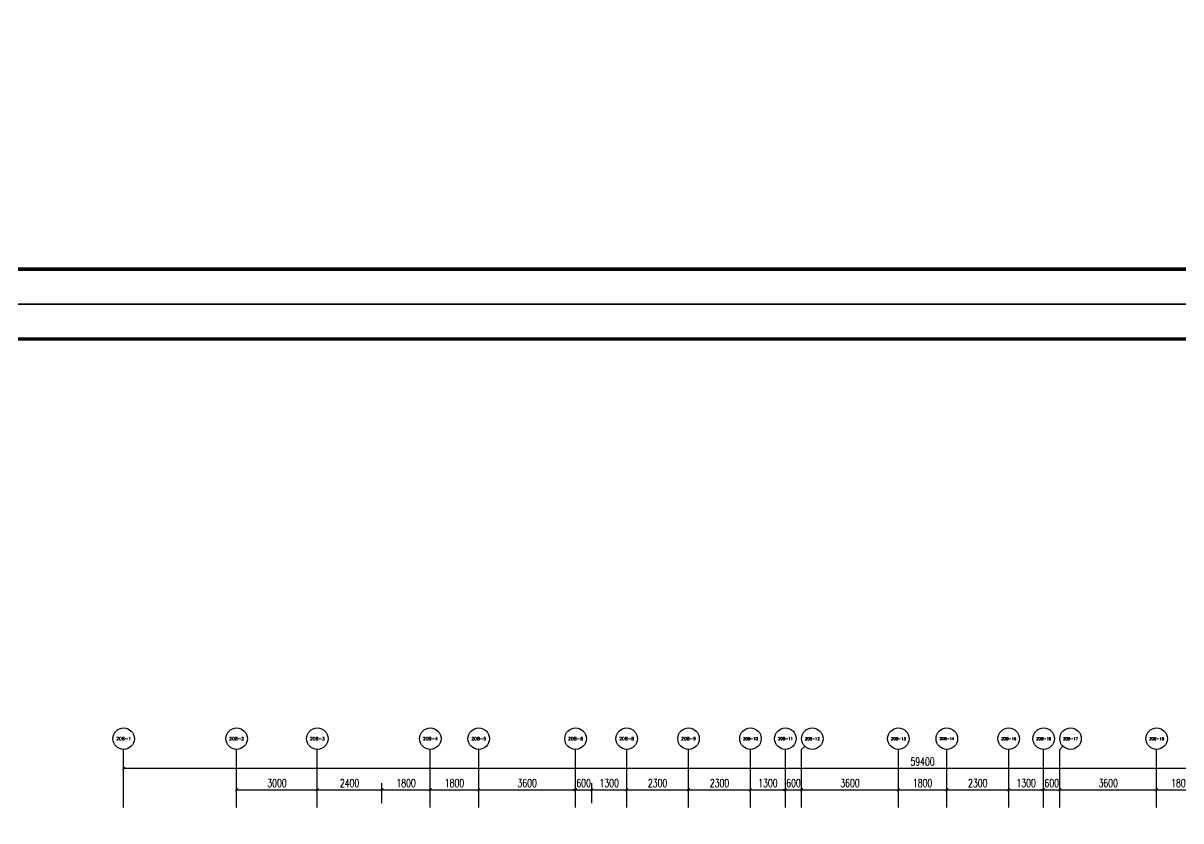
# Model space of a CAD drawing. Extents: x 296441 to 853063, y 459050 to 1117990.
# Drawn here: x 604963 to 647998, y 671498 to 701155 of the extents above; entities that cross this region are included whole.
import ezdxf
from ezdxf.enums import TextEntityAlignment as Align

# ---------------------------------------------------------------- set-up
doc = ezdxf.new("R2010")
doc.units = 0
doc.header["$LTSCALE"] = 1000
for name, color, linetype in [('AXIS', 3, 'Continuous'), ('AXIS_TEXT', 7, 'Continuous'), ('G-GRID-IDEN', 4, 'Continuous'), ('G-GRID-TEXT', 33, 'Continuous'), ('PUB_DIM', 3, 'Continuous'), ('ZT1_通用--图框---PM、LM、DY、JD', 150, 'Continuous')]:
    doc.layers.add(name, color=color, linetype=linetype)
doc.styles.add('_TCH_AXIS', font='COMPLEX', dxfattribs={"bigfont": 'GBCBIG'})
doc.styles.add('_TCH_DIM_T3', font='SIMPLEX', dxfattribs={"width": 0.705882, "bigfont": 'GBCBIG'})
doc.styles.add('GOA_04_COMPLEX_1.00', font='complex.shx')
doc.styles.add('ZT_图框1', font='ROMANS', dxfattribs={"width": 0.8, "bigfont": 'CHINESE'})
doc.dimstyles.new('_TCH_ARCH&&100', dxfattribs={"dimtxt": 297.5, "dimasz": 100, "dimexe": 250, "dimexo": 300, "dimgap": 100, "dimtad": 1, "dimdec": 0, "dimzin": 0, "dimdsep": 46, "dimtxsty": '_TCH_DIM_T3', "dimblk": 'ARCHTICK', "dimcen": 0.09, "dimclrt": 7, "dimazin": 2, "dimtfac": 1, "dimtdec": 0, "dimtix": 1, "dimtmove": 2, "dimatfit": 3, "dimfxl": 0, "dimtolj": 1, "dimtzin": 0, "dimarcsym": 0})

# ---------------------------------------------------------------- blocks, each defined once
blk = doc.blocks.new('_AXISO')
at = {"layer": 'G-GRID-IDEN'}
blk.add_circle((0, 0), 0.5, dxfattribs=at)
at = {"layer": 'G-GRID-TEXT', "style": 'GOA_04_COMPLEX_1.00', "width": 1.041667}
blk.add_attdef('A', text='', height=0.56, dxfattribs=at).set_placement((-0.25, -0.28), (0.25, -0.28), align=Align.FIT)
blk = doc.blocks.new('_ArchTick')
at = {"color": 0, "linetype": 'ByBlock', "const_width": 0.4}
blk.add_lwpolyline([(-0.5, -0.5), (0.5, 0.5)], dxfattribs=at)
blk = doc.blocks.new('*D291')
at = {"layer": 'Defpoints', "color": 0, "transparency": 16777216}
for p in [(668098, 673453), (608698, 671992), (668098, 671992)]:
    blk.add_point(p, dxfattribs=at)
at = {"layer": 'PUB_DIM', "color": 0, "lineweight": -2, "transparency": 16777216}
for p, q in [((608698, 672292), (608698, 673703)), ((668098, 672292), (668098, 673703)), ((608698, 673453), (668098, 673453))]:
    blk.add_line(p, q, dxfattribs=at)
at = {"layer": 'PUB_DIM', "color": 0, "lineweight": -2, "transparency": 16777216, "xscale": 100, "yscale": 100, "zscale": 100, "rotation": 180}
blk.add_blockref('_ArchTick', (608698, 673453), dxfattribs=at)
at = {"layer": 'PUB_DIM', "color": 0, "lineweight": -2, "transparency": 16777216, "xscale": 100, "yscale": 100, "zscale": 100}
blk.add_blockref('_ArchTick', (668098, 673453), dxfattribs=at)
at = {"layer": 'PUB_DIM', "color": 7, "transparency": 16777216, "insert": (638398, 673702), "char_height": 297.5, "attachment_point": 5, "style": '_TCH_DIM_T3'}
blk.add_mtext('\\A1;59400', dxfattribs=at)
blk = doc.blocks.new('*D292')
at = {"layer": 'Defpoints', "color": 0, "transparency": 16777216}
for p in [(615898, 672653), (612898, 671853), (615898, 671853)]:
    blk.add_point(p, dxfattribs=at)
at = {"layer": 'PUB_DIM', "color": 0, "lineweight": -2, "transparency": 16777216}
for p, q in [((612898, 672153), (612898, 672903)), ((612898, 672653), (615898, 672653)), ((615898, 672153), (615898, 672903))]:
    blk.add_line(p, q, dxfattribs=at)
at = {"layer": 'PUB_DIM', "color": 0, "lineweight": -2, "transparency": 16777216, "xscale": 100, "yscale": 100, "zscale": 100, "rotation": 180}
blk.add_blockref('_ArchTick', (612898, 672653), dxfattribs=at)
at = {"layer": 'PUB_DIM', "color": 0, "lineweight": -2, "transparency": 16777216, "xscale": 100, "yscale": 100, "zscale": 100}
blk.add_blockref('_ArchTick', (615898, 672653), dxfattribs=at)
at = {"layer": 'PUB_DIM', "color": 7, "transparency": 16777216, "insert": (614398, 672902), "char_height": 297.5, "attachment_point": 5, "style": '_TCH_DIM_T3'}
blk.add_mtext('\\A1;3000', dxfattribs=at)
blk = doc.blocks.new('*D293')
at = {"layer": 'Defpoints', "color": 0, "transparency": 16777216}
for p in [(618298, 672653), (615898, 671853), (618298, 671853)]:
    blk.add_point(p, dxfattribs=at)
at = {"layer": 'PUB_DIM', "color": 0, "lineweight": -2, "transparency": 16777216}
for p, q in [((615898, 672153), (615898, 672903)), ((615898, 672653), (618298, 672653)), ((618298, 672153), (618298, 672903))]:
    blk.add_line(p, q, dxfattribs=at)
at = {"layer": 'PUB_DIM', "color": 0, "lineweight": -2, "transparency": 16777216, "xscale": 100, "yscale": 100, "zscale": 100, "rotation": 180}
blk.add_blockref('_ArchTick', (615898, 672653), dxfattribs=at)
at = {"layer": 'PUB_DIM', "color": 0, "lineweight": -2, "transparency": 16777216, "xscale": 100, "yscale": 100, "zscale": 100}
blk.add_blockref('_ArchTick', (618298, 672653), dxfattribs=at)
at = {"layer": 'PUB_DIM', "color": 7, "transparency": 16777216, "insert": (617098, 672902), "char_height": 297.5, "attachment_point": 5, "style": '_TCH_DIM_T3'}
blk.add_mtext('\\A1;2400', dxfattribs=at)
blk = doc.blocks.new('*D294')
at = {"layer": 'Defpoints', "color": 0, "transparency": 16777216}
for p in [(620098, 672653), (618298, 671853), (620098, 671853)]:
    blk.add_point(p, dxfattribs=at)
at = {"layer": 'PUB_DIM', "color": 0, "lineweight": -2, "transparency": 16777216}
for p, q in [((618298, 672153), (618298, 672903)), ((618298, 672653), (620098, 672653)), ((620098, 672153), (620098, 672903))]:
    blk.add_line(p, q, dxfattribs=at)
at = {"layer": 'PUB_DIM', "color": 0, "lineweight": -2, "transparency": 16777216, "xscale": 100, "yscale": 100, "zscale": 100, "rotation": 180}
blk.add_blockref('_ArchTick', (618298, 672653), dxfattribs=at)
at = {"layer": 'PUB_DIM', "color": 0, "lineweight": -2, "transparency": 16777216, "xscale": 100, "yscale": 100, "zscale": 100}
blk.add_blockref('_ArchTick', (620098, 672653), dxfattribs=at)
at = {"layer": 'PUB_DIM', "color": 7, "transparency": 16777216, "insert": (619198, 672902), "char_height": 297.5, "attachment_point": 5, "style": '_TCH_DIM_T3'}
blk.add_mtext('\\A1;1800', dxfattribs=at)
blk = doc.blocks.new('*D295')
at = {"layer": 'Defpoints', "color": 0, "transparency": 16777216}
for p in [(621898, 672653), (620098, 671853), (621898, 671853)]:
    blk.add_point(p, dxfattribs=at)
at = {"layer": 'PUB_DIM', "color": 0, "lineweight": -2, "transparency": 16777216}
for p, q in [((620098, 672153), (620098, 672903)), ((620098, 672653), (621898, 672653)), ((621898, 672153), (621898, 672903))]:
    blk.add_line(p, q, dxfattribs=at)
at = {"layer": 'PUB_DIM', "color": 0, "lineweight": -2, "transparency": 16777216, "xscale": 100, "yscale": 100, "zscale": 100, "rotation": 180}
blk.add_blockref('_ArchTick', (620098, 672653), dxfattribs=at)
at = {"layer": 'PUB_DIM', "color": 0, "lineweight": -2, "transparency": 16777216, "xscale": 100, "yscale": 100, "zscale": 100}
blk.add_blockref('_ArchTick', (621898, 672653), dxfattribs=at)
at = {"layer": 'PUB_DIM', "color": 7, "transparency": 16777216, "insert": (620998, 672902), "char_height": 297.5, "attachment_point": 5, "style": '_TCH_DIM_T3'}
blk.add_mtext('\\A1;1800', dxfattribs=at)
blk = doc.blocks.new('*D296')
at = {"layer": 'Defpoints', "color": 0, "transparency": 16777216}
for p in [(625498, 672653), (621898, 671853), (625498, 671853)]:
    blk.add_point(p, dxfattribs=at)
at = {"layer": 'PUB_DIM', "color": 0, "lineweight": -2, "transparency": 16777216}
for p, q in [((621898, 672153), (621898, 672903)), ((621898, 672653), (625498, 672653)), ((625498, 672153), (625498, 672903))]:
    blk.add_line(p, q, dxfattribs=at)
at = {"layer": 'PUB_DIM', "color": 0, "lineweight": -2, "transparency": 16777216, "xscale": 100, "yscale": 100, "zscale": 100, "rotation": 180}
blk.add_blockref('_ArchTick', (621898, 672653), dxfattribs=at)
at = {"layer": 'PUB_DIM', "color": 0, "lineweight": -2, "transparency": 16777216, "xscale": 100, "yscale": 100, "zscale": 100}
blk.add_blockref('_ArchTick', (625498, 672653), dxfattribs=at)
at = {"layer": 'PUB_DIM', "color": 7, "transparency": 16777216, "insert": (623698, 672902), "char_height": 297.5, "attachment_point": 5, "style": '_TCH_DIM_T3'}
blk.add_mtext('\\A1;3600', dxfattribs=at)
blk = doc.blocks.new('*D297')
at = {"layer": 'Defpoints', "color": 0, "transparency": 16777216}
for p in [(626098, 672653), (625498, 671853), (626098, 671853)]:
    blk.add_point(p, dxfattribs=at)
at = {"layer": 'PUB_DIM', "color": 0, "lineweight": -2, "transparency": 16777216}
for p, q in [((625498, 672653), (625398, 672653)), ((625498, 672153), (625498, 672903)), ((625498, 672653), (626098, 672653)), ((626098, 672153), (626098, 672903)), ((626098, 672653), (626198, 672653))]:
    blk.add_line(p, q, dxfattribs=at)
at = {"layer": 'PUB_DIM', "color": 0, "lineweight": -2, "transparency": 16777216, "xscale": 100, "yscale": 100, "zscale": 100}
blk.add_blockref('_ArchTick', (625498, 672653), dxfattribs=at)
at = {"layer": 'PUB_DIM', "color": 0, "lineweight": -2, "transparency": 16777216, "xscale": 100, "yscale": 100, "zscale": 100, "rotation": 180}
blk.add_blockref('_ArchTick', (626098, 672653), dxfattribs=at)
at = {"layer": 'PUB_DIM', "color": 7, "transparency": 16777216, "insert": (625798, 672902), "char_height": 297.5, "attachment_point": 5, "style": '_TCH_DIM_T3'}
blk.add_mtext('\\A1;600', dxfattribs=at)
blk = doc.blocks.new('*D298')
at = {"layer": 'Defpoints', "color": 0, "transparency": 16777216}
for p in [(627398, 672653), (626098, 671853), (627398, 671853)]:
    blk.add_point(p, dxfattribs=at)
at = {"layer": 'PUB_DIM', "color": 0, "lineweight": -2, "transparency": 16777216}
for p, q in [((626098, 672153), (626098, 672903)), ((626098, 672653), (627398, 672653)), ((627398, 672153), (627398, 672903))]:
    blk.add_line(p, q, dxfattribs=at)
at = {"layer": 'PUB_DIM', "color": 0, "lineweight": -2, "transparency": 16777216, "xscale": 100, "yscale": 100, "zscale": 100, "rotation": 180}
blk.add_blockref('_ArchTick', (626098, 672653), dxfattribs=at)
at = {"layer": 'PUB_DIM', "color": 0, "lineweight": -2, "transparency": 16777216, "xscale": 100, "yscale": 100, "zscale": 100}
blk.add_blockref('_ArchTick', (627398, 672653), dxfattribs=at)
at = {"layer": 'PUB_DIM', "color": 7, "transparency": 16777216, "insert": (626748, 672902), "char_height": 297.5, "attachment_point": 5, "style": '_TCH_DIM_T3'}
blk.add_mtext('\\A1;1300', dxfattribs=at)
blk = doc.blocks.new('*D299')
at = {"layer": 'Defpoints', "color": 0, "transparency": 16777216}
for p in [(629698, 672653), (627398, 671853), (629698, 671853)]:
    blk.add_point(p, dxfattribs=at)
at = {"layer": 'PUB_DIM', "color": 0, "lineweight": -2, "transparency": 16777216}
for p, q in [((627398, 672153), (627398, 672903)), ((627398, 672653), (629698, 672653)), ((629698, 672153), (629698, 672903))]:
    blk.add_line(p, q, dxfattribs=at)
at = {"layer": 'PUB_DIM', "color": 0, "lineweight": -2, "transparency": 16777216, "xscale": 100, "yscale": 100, "zscale": 100, "rotation": 180}
blk.add_blockref('_ArchTick', (627398, 672653), dxfattribs=at)
at = {"layer": 'PUB_DIM', "color": 0, "lineweight": -2, "transparency": 16777216, "xscale": 100, "yscale": 100, "zscale": 100}
blk.add_blockref('_ArchTick', (629698, 672653), dxfattribs=at)
at = {"layer": 'PUB_DIM', "color": 7, "transparency": 16777216, "insert": (628548, 672902), "char_height": 297.5, "attachment_point": 5, "style": '_TCH_DIM_T3'}
blk.add_mtext('\\A1;2300', dxfattribs=at)
blk = doc.blocks.new('*D300')
at = {"layer": 'Defpoints', "color": 0, "transparency": 16777216}
for p in [(631998, 672653), (629698, 671853), (631998, 671853)]:
    blk.add_point(p, dxfattribs=at)
at = {"layer": 'PUB_DIM', "color": 0, "lineweight": -2, "transparency": 16777216}
for p, q in [((629698, 672153), (629698, 672903)), ((629698, 672653), (631998, 672653)), ((631998, 672153), (631998, 672903))]:
    blk.add_line(p, q, dxfattribs=at)
at = {"layer": 'PUB_DIM', "color": 0, "lineweight": -2, "transparency": 16777216, "xscale": 100, "yscale": 100, "zscale": 100, "rotation": 180}
blk.add_blockref('_ArchTick', (629698, 672653), dxfattribs=at)
at = {"layer": 'PUB_DIM', "color": 0, "lineweight": -2, "transparency": 16777216, "xscale": 100, "yscale": 100, "zscale": 100}
blk.add_blockref('_ArchTick', (631998, 672653), dxfattribs=at)
at = {"layer": 'PUB_DIM', "color": 7, "transparency": 16777216, "insert": (630848, 672902), "char_height": 297.5, "attachment_point": 5, "style": '_TCH_DIM_T3'}
blk.add_mtext('\\A1;2300', dxfattribs=at)
blk = doc.blocks.new('*D301')
at = {"layer": 'Defpoints', "color": 0, "transparency": 16777216}
for p in [(633298, 672653), (631998, 671853), (633298, 671853)]:
    blk.add_point(p, dxfattribs=at)
at = {"layer": 'PUB_DIM', "color": 0, "lineweight": -2, "transparency": 16777216}
for p, q in [((631998, 672153), (631998, 672903)), ((631998, 672653), (633298, 672653)), ((633298, 672153), (633298, 672903))]:
    blk.add_line(p, q, dxfattribs=at)
at = {"layer": 'PUB_DIM', "color": 0, "lineweight": -2, "transparency": 16777216, "xscale": 100, "yscale": 100, "zscale": 100, "rotation": 180}
blk.add_blockref('_ArchTick', (631998, 672653), dxfattribs=at)
at = {"layer": 'PUB_DIM', "color": 0, "lineweight": -2, "transparency": 16777216, "xscale": 100, "yscale": 100, "zscale": 100}
blk.add_blockref('_ArchTick', (633298, 672653), dxfattribs=at)
at = {"layer": 'PUB_DIM', "color": 7, "transparency": 16777216, "insert": (632648, 672902), "char_height": 297.5, "attachment_point": 5, "style": '_TCH_DIM_T3'}
blk.add_mtext('\\A1;1300', dxfattribs=at)
blk = doc.blocks.new('*D302')
at = {"layer": 'Defpoints', "color": 0, "transparency": 16777216}
for p in [(633898, 672653), (633298, 671853), (633898, 671853)]:
    blk.add_point(p, dxfattribs=at)
at = {"layer": 'PUB_DIM', "color": 0, "lineweight": -2, "transparency": 16777216}
for p, q in [((633298, 672653), (633198, 672653)), ((633298, 672153), (633298, 672903)), ((633298, 672653), (633898, 672653)), ((633898, 672153), (633898, 672903)), ((633898, 672653), (633998, 672653))]:
    blk.add_line(p, q, dxfattribs=at)
at = {"layer": 'PUB_DIM', "color": 0, "lineweight": -2, "transparency": 16777216, "xscale": 100, "yscale": 100, "zscale": 100}
blk.add_blockref('_ArchTick', (633298, 672653), dxfattribs=at)
at = {"layer": 'PUB_DIM', "color": 0, "lineweight": -2, "transparency": 16777216, "xscale": 100, "yscale": 100, "zscale": 100, "rotation": 180}
blk.add_blockref('_ArchTick', (633898, 672653), dxfattribs=at)
at = {"layer": 'PUB_DIM', "color": 7, "transparency": 16777216, "insert": (633598, 672902), "char_height": 297.5, "attachment_point": 5, "style": '_TCH_DIM_T3'}
blk.add_mtext('\\A1;600', dxfattribs=at)
blk = doc.blocks.new('*D303')
at = {"layer": 'Defpoints', "color": 0, "transparency": 16777216}
for p in [(637498, 672653), (633898, 671853), (637498, 671853)]:
    blk.add_point(p, dxfattribs=at)
at = {"layer": 'PUB_DIM', "color": 0, "lineweight": -2, "transparency": 16777216}
for p, q in [((633898, 672153), (633898, 672903)), ((633898, 672653), (637498, 672653)), ((637498, 672153), (637498, 672903))]:
    blk.add_line(p, q, dxfattribs=at)
at = {"layer": 'PUB_DIM', "color": 0, "lineweight": -2, "transparency": 16777216, "xscale": 100, "yscale": 100, "zscale": 100, "rotation": 180}
blk.add_blockref('_ArchTick', (633898, 672653), dxfattribs=at)
at = {"layer": 'PUB_DIM', "color": 0, "lineweight": -2, "transparency": 16777216, "xscale": 100, "yscale": 100, "zscale": 100}
blk.add_blockref('_ArchTick', (637498, 672653), dxfattribs=at)
at = {"layer": 'PUB_DIM', "color": 7, "transparency": 16777216, "insert": (635698, 672902), "char_height": 297.5, "attachment_point": 5, "style": '_TCH_DIM_T3'}
blk.add_mtext('\\A1;3600', dxfattribs=at)
blk = doc.blocks.new('*D304')
at = {"layer": 'Defpoints', "color": 0, "transparency": 16777216}
for p in [(639298, 672653), (637498, 671853), (639298, 671853)]:
    blk.add_point(p, dxfattribs=at)
at = {"layer": 'PUB_DIM', "color": 0, "lineweight": -2, "transparency": 16777216}
for p, q in [((637498, 672153), (637498, 672903)), ((637498, 672653), (639298, 672653)), ((639298, 672153), (639298, 672903))]:
    blk.add_line(p, q, dxfattribs=at)
at = {"layer": 'PUB_DIM', "color": 0, "lineweight": -2, "transparency": 16777216, "xscale": 100, "yscale": 100, "zscale": 100, "rotation": 180}
blk.add_blockref('_ArchTick', (637498, 672653), dxfattribs=at)
at = {"layer": 'PUB_DIM', "color": 0, "lineweight": -2, "transparency": 16777216, "xscale": 100, "yscale": 100, "zscale": 100}
blk.add_blockref('_ArchTick', (639298, 672653), dxfattribs=at)
at = {"layer": 'PUB_DIM', "color": 7, "transparency": 16777216, "insert": (638398, 672902), "char_height": 297.5, "attachment_point": 5, "style": '_TCH_DIM_T3'}
blk.add_mtext('\\A1;1800', dxfattribs=at)
blk = doc.blocks.new('*D305')
at = {"layer": 'Defpoints', "color": 0, "transparency": 16777216}
for p in [(641598, 672653), (639298, 671853), (641598, 671853)]:
    blk.add_point(p, dxfattribs=at)
at = {"layer": 'PUB_DIM', "color": 0, "lineweight": -2, "transparency": 16777216}
for p, q in [((639298, 672153), (639298, 672903)), ((639298, 672653), (641598, 672653)), ((641598, 672153), (641598, 672903))]:
    blk.add_line(p, q, dxfattribs=at)
at = {"layer": 'PUB_DIM', "color": 0, "lineweight": -2, "transparency": 16777216, "xscale": 100, "yscale": 100, "zscale": 100, "rotation": 180}
blk.add_blockref('_ArchTick', (639298, 672653), dxfattribs=at)
at = {"layer": 'PUB_DIM', "color": 0, "lineweight": -2, "transparency": 16777216, "xscale": 100, "yscale": 100, "zscale": 100}
blk.add_blockref('_ArchTick', (641598, 672653), dxfattribs=at)
at = {"layer": 'PUB_DIM', "color": 7, "transparency": 16777216, "insert": (640448, 672902), "char_height": 297.5, "attachment_point": 5, "style": '_TCH_DIM_T3'}
blk.add_mtext('\\A1;2300', dxfattribs=at)
blk = doc.blocks.new('*D306')
at = {"layer": 'Defpoints', "color": 0, "transparency": 16777216}
for p in [(642898, 672653), (641598, 671853), (642898, 671853)]:
    blk.add_point(p, dxfattribs=at)
at = {"layer": 'PUB_DIM', "color": 0, "lineweight": -2, "transparency": 16777216}
for p, q in [((641598, 672153), (641598, 672903)), ((641598, 672653), (642898, 672653)), ((642898, 672153), (642898, 672903))]:
    blk.add_line(p, q, dxfattribs=at)
at = {"layer": 'PUB_DIM', "color": 0, "lineweight": -2, "transparency": 16777216, "xscale": 100, "yscale": 100, "zscale": 100, "rotation": 180}
blk.add_blockref('_ArchTick', (641598, 672653), dxfattribs=at)
at = {"layer": 'PUB_DIM', "color": 0, "lineweight": -2, "transparency": 16777216, "xscale": 100, "yscale": 100, "zscale": 100}
blk.add_blockref('_ArchTick', (642898, 672653), dxfattribs=at)
at = {"layer": 'PUB_DIM', "color": 7, "transparency": 16777216, "insert": (642248, 672902), "char_height": 297.5, "attachment_point": 5, "style": '_TCH_DIM_T3'}
blk.add_mtext('\\A1;1300', dxfattribs=at)
blk = doc.blocks.new('*D307')
at = {"layer": 'Defpoints', "color": 0, "transparency": 16777216}
for p in [(643498, 672653), (642898, 671853), (643498, 671853)]:
    blk.add_point(p, dxfattribs=at)
at = {"layer": 'PUB_DIM', "color": 0, "lineweight": -2, "transparency": 16777216}
for p, q in [((642898, 672653), (642798, 672653)), ((642898, 672153), (642898, 672903)), ((642898, 672653), (643498, 672653)), ((643498, 672153), (643498, 672903)), ((643498, 672653), (643598, 672653))]:
    blk.add_line(p, q, dxfattribs=at)
at = {"layer": 'PUB_DIM', "color": 0, "lineweight": -2, "transparency": 16777216, "xscale": 100, "yscale": 100, "zscale": 100}
blk.add_blockref('_ArchTick', (642898, 672653), dxfattribs=at)
at = {"layer": 'PUB_DIM', "color": 0, "lineweight": -2, "transparency": 16777216, "xscale": 100, "yscale": 100, "zscale": 100, "rotation": 180}
blk.add_blockref('_ArchTick', (643498, 672653), dxfattribs=at)
at = {"layer": 'PUB_DIM', "color": 7, "transparency": 16777216, "insert": (643198, 672902), "char_height": 297.5, "attachment_point": 5, "style": '_TCH_DIM_T3'}
blk.add_mtext('\\A1;600', dxfattribs=at)
blk = doc.blocks.new('*D308')
at = {"layer": 'Defpoints', "color": 0, "transparency": 16777216}
for p in [(647098, 672653), (643498, 671853), (647098, 671853)]:
    blk.add_point(p, dxfattribs=at)
at = {"layer": 'PUB_DIM', "color": 0, "lineweight": -2, "transparency": 16777216}
for p, q in [((643498, 672153), (643498, 672903)), ((643498, 672653), (647098, 672653)), ((647098, 672153), (647098, 672903))]:
    blk.add_line(p, q, dxfattribs=at)
at = {"layer": 'PUB_DIM', "color": 0, "lineweight": -2, "transparency": 16777216, "xscale": 100, "yscale": 100, "zscale": 100, "rotation": 180}
blk.add_blockref('_ArchTick', (643498, 672653), dxfattribs=at)
at = {"layer": 'PUB_DIM', "color": 0, "lineweight": -2, "transparency": 16777216, "xscale": 100, "yscale": 100, "zscale": 100}
blk.add_blockref('_ArchTick', (647098, 672653), dxfattribs=at)
at = {"layer": 'PUB_DIM', "color": 7, "transparency": 16777216, "insert": (645298, 672902), "char_height": 297.5, "attachment_point": 5, "style": '_TCH_DIM_T3'}
blk.add_mtext('\\A1;3600', dxfattribs=at)
blk = doc.blocks.new('*D309')
at = {"layer": 'Defpoints', "color": 0, "transparency": 16777216}
for p in [(648898, 672653), (647098, 671853), (648898, 671853)]:
    blk.add_point(p, dxfattribs=at)
at = {"layer": 'PUB_DIM', "color": 0, "lineweight": -2, "transparency": 16777216}
for p, q in [((647098, 672153), (647098, 672903)), ((647098, 672653), (648898, 672653)), ((648898, 672153), (648898, 672903))]:
    blk.add_line(p, q, dxfattribs=at)
at = {"layer": 'PUB_DIM', "color": 0, "lineweight": -2, "transparency": 16777216, "xscale": 100, "yscale": 100, "zscale": 100, "rotation": 180}
blk.add_blockref('_ArchTick', (647098, 672653), dxfattribs=at)
at = {"layer": 'PUB_DIM', "color": 0, "lineweight": -2, "transparency": 16777216, "xscale": 100, "yscale": 100, "zscale": 100}
blk.add_blockref('_ArchTick', (648898, 672653), dxfattribs=at)
at = {"layer": 'PUB_DIM', "color": 7, "transparency": 16777216, "insert": (647998, 672902), "char_height": 297.5, "attachment_point": 5, "style": '_TCH_DIM_T3'}
blk.add_mtext('\\A1;1800', dxfattribs=at)
blk = doc.blocks.new('ZT_A1标准图框')
blk.add_lwpolyline([(0, -594), (841, -594), (841, 0), (0, 0)], close=True)
at = {"const_width": 1}
blk.add_lwpolyline([(25, -584), (831, -584), (831, -10), (25, -10)], close=True, dxfattribs=at)
at = {"color": 70, "ltscale": 0.3, "style": 'ZT_图框1', "flags": 8}
for tag, width, p in [('子项名称', 0.65, (803.53, -431.64)), ('图名', 0.8, (803.53, -450.79))]:
    blk.add_attdef(tag, text='', height=3.5, dxfattribs=dict(at, width=width)).set_placement(p, align=Align.MIDDLE)
at = {"color": 70, "style": 'ZT_图框1', "width": 0.7, "flags": 8}
for tag, p in [('比例', (823.26, -510.32)), ('版本', (823.22, -517.8)), ('图号', (809.52, -525.31))]:
    blk.add_attdef(tag, text='', height=2.8, dxfattribs=at).set_placement(p, align=Align.MIDDLE)

msp = doc.modelspace()

# ---------------------------------------------------------------- linework, layer by layer
at = {"layer": 'AXIS'}
for p, q in [((608698.5, 671992.3), (608698.5, 674153.2)), ((612898.5, 671992.3), (612898.5, 674153.2)), ((615898.5, 671992.3), (615898.5, 674153.2)), ((620098.5, 671992.3), (620098.5, 674153.2)), ((621898.5, 671992.3), (621898.5, 674153.2)), ((625498.5, 671992.3), (625498.5, 674153.2)), ((627398.5, 671992.3), (627398.5, 674153.2)), ((629698.5, 671992.3), (629698.5, 674153.2)), ((631998.5, 671992.3), (631998.5, 674153.2)), ((633298.5, 671992.3), (633298.5, 674153.2)), ((634015.6, 674270.4), (633898.5, 674153.2)), ((633898.5, 671992.3), (633898.5, 674153.2)), ((637498.5, 671992.3), (637498.5, 674153.2)), ((639298.5, 671992.3), (639298.5, 674153.2)), ((641598.5, 671992.3), (641598.5, 674153.2)), ((642898.5, 671992.3), (642898.5, 674153.2)), ((643615.6, 674270.4), (643498.5, 674153.2)), ((643498.5, 671992.3), (643498.5, 674153.2)), ((647098.5, 671992.3), (647098.5, 674153.2))]:
    msp.add_line(p, q, dxfattribs=at)

# ---------------------------------------------------------------- block references
ref = msp.add_blockref('_AXISO', (608698.5, 674553.2), dxfattribs=dict(at, xscale=800, yscale=800, zscale=800))
ref.add_attrib('A', '20B-1', dxfattribs={"layer": 'AXIS_TEXT', "height": 118.49, "style": '_TCH_AXIS'}).set_placement((608424.8, 674494), (608972.1, 674494), align=Align.FIT)
ref = msp.add_blockref('_AXISO', (612898.5, 674553.2), dxfattribs=dict(at, xscale=800, yscale=800, zscale=800))
ref.add_attrib('A', '20B-2', dxfattribs={"layer": 'AXIS_TEXT', "height": 112.93, "style": '_TCH_AXIS'}).set_placement((612624.2, 674496.8), (613172.7, 674496.8), align=Align.FIT)
ref = msp.add_blockref('_AXISO', (615898.5, 674553.2), dxfattribs=dict(at, xscale=800, yscale=800, zscale=800))
ref.add_attrib('A', '20B-3', dxfattribs={"layer": 'AXIS_TEXT', "height": 112.93, "style": '_TCH_AXIS'}).set_placement((615624.2, 674496.8), (616172.7, 674496.8), align=Align.FIT)
ref = msp.add_blockref('_AXISO', (620098.5, 674553.2), dxfattribs=dict(at, xscale=800, yscale=800, zscale=800))
ref.add_attrib('A', '20B-4', dxfattribs={"layer": 'AXIS_TEXT', "height": 110.84, "style": '_TCH_AXIS'}).set_placement((619824, 674497.8), (620372.9, 674497.8), align=Align.FIT)
ref = msp.add_blockref('_AXISO', (621898.5, 674553.2), dxfattribs=dict(at, xscale=800, yscale=800, zscale=800))
ref.add_attrib('A', '20B-5', dxfattribs={"layer": 'AXIS_TEXT', "height": 112.93, "style": '_TCH_AXIS'}).set_placement((621624.2, 674496.8), (622172.7, 674496.8), align=Align.FIT)
ref = msp.add_blockref('_AXISO', (625498.5, 674553.2), dxfattribs=dict(at, xscale=800, yscale=800, zscale=800))
ref.add_attrib('A', '20B-6', dxfattribs={"layer": 'AXIS_TEXT', "height": 112.93, "style": '_TCH_AXIS'}).set_placement((625224.2, 674496.8), (625772.7, 674496.8), align=Align.FIT)
ref = msp.add_blockref('_AXISO', (627398.5, 674553.2), dxfattribs=dict(at, xscale=800, yscale=800, zscale=800))
ref.add_attrib('A', '20B-8', dxfattribs={"layer": 'AXIS_TEXT', "height": 112.93, "style": '_TCH_AXIS'}).set_placement((627124.2, 674496.8), (627672.7, 674496.8), align=Align.FIT)
ref = msp.add_blockref('_AXISO', (629698.5, 674553.2), dxfattribs=dict(at, xscale=800, yscale=800, zscale=800))
ref.add_attrib('A', '20B-9', dxfattribs={"layer": 'AXIS_TEXT', "height": 112.93, "style": '_TCH_AXIS'}).set_placement((629424.2, 674496.8), (629972.7, 674496.8), align=Align.FIT)
ref = msp.add_blockref('_AXISO', (631998.5, 674553.2), dxfattribs=dict(at, xscale=800, yscale=800, zscale=800))
ref.add_attrib('A', '20B-10', dxfattribs={"layer": 'AXIS_TEXT', "height": 98.93, "style": '_TCH_AXIS'}).set_placement((631722.9, 674503.8), (632274.1, 674503.8), align=Align.FIT)
ref = msp.add_blockref('_AXISO', (633298.5, 674553.2), dxfattribs=dict(at, xscale=800, yscale=800, zscale=800))
ref.add_attrib('A', '20B-11', dxfattribs={"layer": 'AXIS_TEXT', "height": 103.2, "style": '_TCH_AXIS'}).set_placement((633023.3, 674501.6), (633573.7, 674501.6), align=Align.FIT)
ref = msp.add_blockref('_AXISO', (634298.5, 674553.2), dxfattribs=dict(at, xscale=800, yscale=800, zscale=800))
ref.add_attrib('A', '20B-12', dxfattribs={"layer": 'AXIS_TEXT', "height": 98.93, "style": '_TCH_AXIS'}).set_placement((634022.9, 674503.8), (634574.1, 674503.8), align=Align.FIT)
ref = msp.add_blockref('_AXISO', (637498.5, 674553.2), dxfattribs=dict(at, xscale=800, yscale=800, zscale=800))
ref.add_attrib('A', '20B-13', dxfattribs={"layer": 'AXIS_TEXT', "height": 98.93, "style": '_TCH_AXIS'}).set_placement((637222.9, 674503.8), (637774.1, 674503.8), align=Align.FIT)
ref = msp.add_blockref('_AXISO', (639298.5, 674553.2), dxfattribs=dict(at, xscale=800, yscale=800, zscale=800))
ref.add_attrib('A', '20B-14', dxfattribs={"layer": 'AXIS_TEXT', "height": 97.32, "style": '_TCH_AXIS'}).set_placement((639022.7, 674504.6), (639574.2, 674504.6), align=Align.FIT)
ref = msp.add_blockref('_AXISO', (641598.5, 674553.2), dxfattribs=dict(at, xscale=800, yscale=800, zscale=800))
ref.add_attrib('A', '20B-15', dxfattribs={"layer": 'AXIS_TEXT', "height": 98.93, "style": '_TCH_AXIS'}).set_placement((641322.9, 674503.8), (641874.1, 674503.8), align=Align.FIT)
ref = msp.add_blockref('_AXISO', (642898.5, 674553.2), dxfattribs=dict(at, xscale=800, yscale=800, zscale=800))
ref.add_attrib('A', '20B-16', dxfattribs={"layer": 'AXIS_TEXT', "height": 98.93, "style": '_TCH_AXIS'}).set_placement((642622.9, 674503.8), (643174.1, 674503.8), align=Align.FIT)
ref = msp.add_blockref('_AXISO', (643898.5, 674553.2), dxfattribs=dict(at, xscale=800, yscale=800, zscale=800))
ref.add_attrib('A', '20B-17', dxfattribs={"layer": 'AXIS_TEXT', "height": 98.93, "style": '_TCH_AXIS'}).set_placement((643622.9, 674503.8), (644174.1, 674503.8), align=Align.FIT)
ref = msp.add_blockref('_AXISO', (647098.5, 674553.2), dxfattribs=dict(at, xscale=800, yscale=800, zscale=800))
ref.add_attrib('A', '20B-18', dxfattribs={"layer": 'AXIS_TEXT', "height": 98.93, "style": '_TCH_AXIS'}).set_placement((646822.9, 674503.8), (647374.1, 674503.8), align=Align.FIT)
at = {"layer": 'ZT1_通用--图框---PM、LM、DY、JD', "ltscale": 10, "xscale": 130, "yscale": 130, "zscale": 130}
for p in [(582499.1, 767930), (582499.1, 690710)]:
    msp.add_blockref('ZT_A1标准图框', p, dxfattribs=at)

# ---------------------------------------------------------------- dimensions: what is measured, and where the dimension line sits
at = {"layer": 'PUB_DIM'}
for p1, p2, distance, picture, middle in [((608698.5, 671992.3), (668098.5, 671992.3), 1461, '*D291', (638398.5, 673702)), ((612898.5, 671853.2), (615898.5, 671853.2), 800, '*D292', (614398.5, 672902)), ((615898.5, 671853.2), (618298.5, 671853.2), 800, '*D293', (617098.5, 672902)), ((618298.5, 671853.2), (620098.5, 671853.2), 800, '*D294', (619198.5, 672902)), ((620098.5, 671853.2), (621898.5, 671853.2), 800, '*D295', (620998.5, 672902)), ((621898.5, 671853.2), (625498.5, 671853.2), 800, '*D296', (623698.5, 672902)), ((625498.5, 671853.2), (626098.5, 671853.2), 800, '*D297', (625798.5, 672902)), ((626098.5, 671853.2), (627398.5, 671853.2), 800, '*D298', (626748.5, 672902)), ((627398.5, 671853.2), (629698.5, 671853.2), 800, '*D299', (628548.5, 672902)), ((629698.5, 671853.2), (631998.5, 671853.2), 800, '*D300', (630848.5, 672902)), ((631998.5, 671853.2), (633298.5, 671853.2), 800, '*D301', (632648.5, 672902)), ((633298.5, 671853.2), (633898.5, 671853.2), 800, '*D302', (633598.5, 672902)), ((633898.5, 671853.2), (637498.5, 671853.2), 800, '*D303', (635698.5, 672902)), ((637498.5, 671853.2), (639298.5, 671853.2), 800, '*D304', (638398.5, 672902)), ((639298.5, 671853.2), (641598.5, 671853.2), 800, '*D305', (640448.5, 672902)), ((641598.5, 671853.2), (642898.5, 671853.2), 800, '*D306', (642248.5, 672902)), ((642898.5, 671853.2), (643498.5, 671853.2), 800, '*D307', (643198.5, 672902)), ((643498.5, 671853.2), (647098.5, 671853.2), 800, '*D308', (645298.5, 672902)), ((647098.5, 671853.2), (648898.5, 671853.2), 800, '*D309', (647998.5, 672902))]:
    dim = msp.add_aligned_dim(p1=p1, p2=p2, distance=distance, dimstyle='_TCH_ARCH&&100', dxfattribs=at)
    dim.commit()
    dim.dimension.update_dxf_attribs({"geometry": picture, "text_midpoint": middle})

doc.saveas('drawing.dxf')
